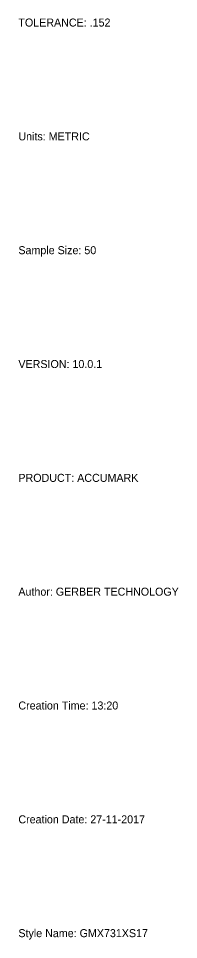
# Model space of a CAD drawing. Extents: x -42 to 1612, y -371 to 609.
# Drawn here: x 0 to 5.01, y -0.08 to 28.7 of the extents above; entities that cross this region are included whole.
import ezdxf

# ---------------------------------------------------------------- set-up
doc = ezdxf.new("R2010")
doc.units = 0

msp = doc.modelspace()

# ---------------------------------------------------------------- texts
at = {"layer": '1'}
for s, p in [('TOLERANCE: .152', (0, 28.448)), ('Units: METRIC', (0, 24.892)), ('Sample Size: 50', (0, 21.336)), ('VERSION: 10.0.1', (0, 17.78)), ('PRODUCT: ACCUMARK', (0, 14.224)), ('Author: GERBER TECHNOLOGY', (0, 10.668)), ('Creation Time: 13:20', (0, 7.112)), ('Creation Date: 27-11-2017', (0, 3.556)), ('Style Name: GMX731XS17', (0, 0))]:
    msp.add_text(s, height=0.25, dxfattribs=at).set_placement(p)

doc.saveas('drawing.dxf')
